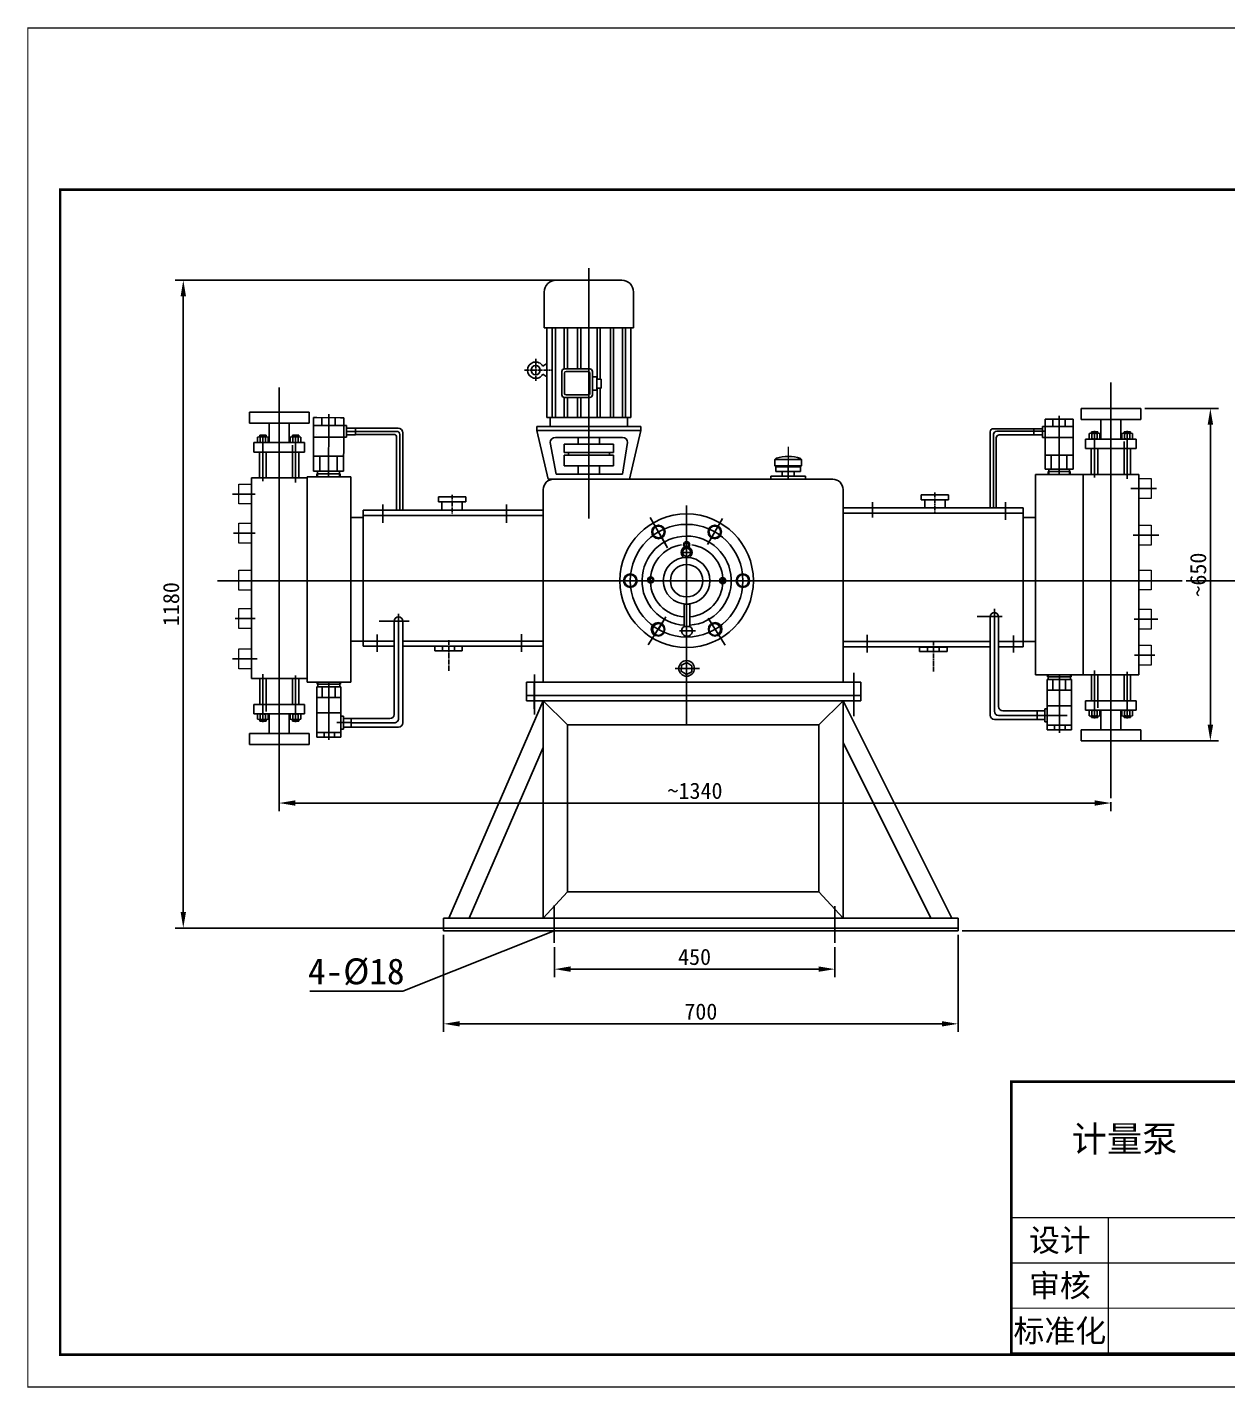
# Model space of a CAD drawing. Header units: millimetres. Extents: x 31 to 328, y 15 to 225.
# Drawn here: x 30.8 to 216.4, y 15.2 to 225.4 of the extents above; entities that cross this region are included whole.
import ezdxf
from ezdxf.enums import TextEntityAlignment as Align

# ---------------------------------------------------------------- set-up
doc = ezdxf.new("R2010")
doc.units = ezdxf.units.MM
doc.header["$PDMODE"] = 35
for name, pattern in [('CENTER', [0.82, 0.7, -0.04, 0.04, -0.04]), ('CENTER2', [28.575, 19.05, -3.175, 3.175, -3.175]), ('PHANTOM2', [31.75, 15.875, -3.175, 3.175, -3.175, 3.175, -3.175])]:
    doc.linetypes.add(name, pattern=pattern)
for name, color, linetype, lineweight in [('02-中心线', 1, 'CENTER2', 15), ('04-标注', 3, 'Continuous', 20), ('07-双点划线', 6, 'PHANTOM2', 15)]:
    doc.layers.add(name, color=color, linetype=linetype, lineweight=lineweight)
doc.layers.add('2', color=4, linetype='Continuous')
doc.layers.add('5', color=1, linetype='CENTER')
doc.styles.add('S', font='SimSun.ttf')
doc.dimstyles.new('ISO-25', dxfattribs={"dimtxt": 2.5, "dimasz": 2.5, "dimexe": 1.25, "dimexo": 0.625, "dimtad": 1, "dimtxsty": 'Standard', "dimcen": 2.5, "dimadec": 0, "dimazin": 0, "dimtfac": 1, "dimtmove": 0, "dimatfit": 3, "dimfxl": 0, "dimarcsym": 0})

# ---------------------------------------------------------------- blocks, each defined once
blk = doc.blocks.new('*D9')
at = {"color": 0, "lineweight": -2}
for p, q in [((112.31, 83.25), (112.31, 78.58)), ((155.66, 83.25), (155.66, 78.58)), ((114.81, 79.83), (153.16, 79.83))]:
    blk.add_line(p, q, dxfattribs=at)
at = {"color": 0}
for points in [[(114.81, 80.25), (114.81, 79.42), (112.31, 79.83)], [(153.16, 80.25), (153.16, 79.42), (155.66, 79.83)]]:
    blk.add_solid(points, dxfattribs=at)
at = {"layer": 'Defpoints', "color": 0}
for p in [(112.31, 83.88), (155.66, 83.88), (155.66, 79.83)]:
    blk.add_point(p, dxfattribs=at)
at = {"color": 0, "insert": (133.98, 81.71), "char_height": 2.5, "attachment_point": 5}
blk.add_mtext('\\A1;450', dxfattribs=at)
blk = doc.blocks.new('*D10')
at = {"color": 0, "lineweight": -2}
for p, q in [((95.19, 85.14), (95.19, 70.13)), ((174.7, 85.14), (174.7, 70.13)), ((97.69, 71.38), (172.2, 71.38))]:
    blk.add_line(p, q, dxfattribs=at)
at = {"color": 0}
for points in [[(97.69, 71.8), (97.69, 70.97), (95.19, 71.38)], [(172.2, 71.8), (172.2, 70.97), (174.7, 71.38)]]:
    blk.add_solid(points, dxfattribs=at)
at = {"layer": 'Defpoints', "color": 0}
for p in [(95.19, 85.77), (174.7, 85.77), (174.7, 71.38)]:
    blk.add_point(p, dxfattribs=at)
at = {"color": 0, "insert": (134.95, 73.26), "char_height": 2.5, "attachment_point": 5}
blk.add_mtext('\\A1;700', dxfattribs=at)
blk = doc.blocks.new('*D11')
at = {"color": 0, "lineweight": -2}
for p, q in [((117.02, 186.27), (53.71, 186.27)), ((54.96, 183.77), (54.96, 88.67)), ((111.68, 86.17), (53.71, 86.17))]:
    blk.add_line(p, q, dxfattribs=at)
at = {"color": 0}
for points in [[(54.55, 183.77), (55.38, 183.77), (54.96, 186.27)], [(54.55, 88.67), (55.38, 88.67), (54.96, 86.17)]]:
    blk.add_solid(points, dxfattribs=at)
at = {"layer": 'Defpoints', "color": 0}
for p in [(117.65, 186.27), (54.96, 86.17), (112.31, 86.17)]:
    blk.add_point(p, dxfattribs=at)
at = {"color": 0, "insert": (53.09, 136.22), "char_height": 2.5, "attachment_point": 5, "rotation": 90}
blk.add_mtext('\\A1;1180', dxfattribs=at)
blk = doc.blocks.new('*D12')
at = {"color": 0, "lineweight": -2}
for p, q in [((69.77, 105.61), (69.77, 104.24)), ((195.83, 105.49), (72.27, 105.49)), ((198.33, 105.61), (198.33, 104.24))]:
    blk.add_line(p, q, dxfattribs=at)
at = {"color": 0}
for points in [[(72.27, 105.91), (72.27, 105.08), (69.77, 105.49)], [(195.83, 105.91), (195.83, 105.08), (198.33, 105.49)]]:
    blk.add_solid(points, dxfattribs=at)
at = {"layer": 'Defpoints', "color": 0}
for p in [(69.77, 106.24), (69.77, 105.49), (198.33, 106.24)]:
    blk.add_point(p, dxfattribs=at)
at = {"color": 0, "insert": (134.05, 107.37), "char_height": 2.5, "attachment_point": 5}
blk.add_mtext('\\A1;~1340', dxfattribs=at)
blk = doc.blocks.new('*D13')
at = {"color": 0, "lineweight": -2}
for p, q in [((209.98, 139.84), (223.41, 139.84)), ((222.16, 137.34), (222.16, 88.27)), ((175.33, 85.77), (223.41, 85.77))]:
    blk.add_line(p, q, dxfattribs=at)
at = {"color": 0}
for points in [[(221.75, 137.34), (222.58, 137.34), (222.16, 139.84)], [(221.75, 88.27), (222.58, 88.27), (222.16, 85.77)]]:
    blk.add_solid(points, dxfattribs=at)
at = {"layer": 'Defpoints', "color": 0}
for p in [(209.35, 139.84), (174.7, 85.77), (222.16, 85.77)]:
    blk.add_point(p, dxfattribs=at)
at = {"color": 0, "insert": (220.29, 112.81), "char_height": 2.5, "attachment_point": 5, "rotation": 90}
blk.add_mtext('\\A1;620', dxfattribs=at)
blk = doc.blocks.new('*D14')
at = {"color": 0, "lineweight": -2}
for p, q in [((203.56, 166.45), (214.95, 166.45)), ((213.7, 163.95), (213.7, 117.6)), ((202.92, 115.1), (214.95, 115.1))]:
    blk.add_line(p, q, dxfattribs=at)
at = {"color": 0}
for points in [[(213.28, 163.95), (214.12, 163.95), (213.7, 166.45)], [(213.28, 117.6), (214.12, 117.6), (213.7, 115.1)]]:
    blk.add_solid(points, dxfattribs=at)
at = {"layer": 'Defpoints', "color": 0}
for p in [(202.93, 166.45), (202.3, 115.1), (213.7, 115.1)]:
    blk.add_point(p, dxfattribs=at)
at = {"color": 0, "insert": (211.82, 140.78), "char_height": 2.5, "attachment_point": 5, "rotation": 90}
blk.add_mtext('\\A1;~650', dxfattribs=at)

msp = doc.modelspace()

# ---------------------------------------------------------------- linework, layer by layer
at = {"color": 0}
for p, q in [((117.65, 188.109), (117.65, 149.467)), ((198.328, 170.459), (198.328, 106.239)), ((69.767, 169.712), (69.767, 105.492)), ((194.361, 166.447), (193.726, 166.447)), ((193.726, 166.447), (193.726, 164.742)), ((194.361, 166.447), (198.328, 166.447)), ((195.715, 166.447), (196.382, 166.447)), ((196.838, 166.447), (196.382, 166.447)), ((202.93, 166.447), (198.328, 166.447)), ((199.819, 166.447), (200.274, 166.447)), ((202.93, 164.742), (202.93, 166.447)), ((65.825, 165.887), (65.19, 165.887)), ((65.19, 164.181), (65.19, 165.887)), ((65.19, 164.181), (68.26, 164.181)), ((65.825, 165.887), (69.792, 165.887)), ((67.179, 165.887), (67.846, 165.887)), ((68.302, 165.887), (67.846, 165.887)), ((68.26, 163.502), (68.26, 164.181)), ((68.26, 164.181), (72.859, 164.181)), ((74.394, 165.887), (69.792, 165.887)), ((71.283, 165.887), (71.738, 165.887)), ((71.324, 164.181), (74.394, 164.181)), ((71.324, 163.502), (71.324, 164.181)), ((74.394, 164.181), (74.394, 165.887)), ((76.377, 165.037), (76.377, 163.827)), ((78.421, 165.032), (78.421, 163.822)), ((189.347, 164.801), (189.347, 163.672)), ((191.255, 164.796), (191.255, 163.667)), ((193.726, 164.742), (202.93, 164.742)), ((196.796, 164.062), (196.796, 164.742)), ((196.796, 161.729), (196.796, 164.062)), ((199.86, 164.062), (199.86, 164.742)), ((199.86, 161.729), (199.86, 164.062)), ((66.437, 161.224), (66.437, 162.002)), ((66.643, 162.057), (67.878, 162.057)), ((66.767, 162.057), (66.767, 162.304)), ((66.767, 162.304), (67.754, 162.304)), ((66.839, 162.057), (66.839, 162.304)), ((66.849, 161.224), (66.849, 162.002)), ((67.261, 160.807), (67.261, 162.419)), ((67.672, 161.224), (67.672, 162.002)), ((67.682, 162.057), (67.682, 162.304)), ((67.754, 162.057), (67.754, 162.304)), ((68.084, 162.002), (68.084, 161.224)), ((68.26, 161.169), (68.26, 163.502)), ((71.324, 161.169), (71.324, 163.502)), ((71.501, 162.002), (71.501, 161.224)), ((72.942, 162.057), (71.706, 162.057)), ((71.831, 162.057), (71.831, 162.304)), ((72.817, 162.304), (71.831, 162.304)), ((71.903, 162.057), (71.903, 162.304)), ((71.912, 161.224), (71.912, 162.002)), ((72.324, 160.807), (72.324, 162.419)), ((72.736, 161.224), (72.736, 162.002)), ((72.746, 162.057), (72.746, 162.304)), ((72.817, 162.057), (72.817, 162.304)), ((73.148, 161.224), (73.148, 162.002)), ((75.101, 162.016), (79.758, 162.004)), ((75.105, 163.831), (79.762, 163.818)), ((79.761, 163.403), (79.758, 162.19)), ((80.192, 163.812), (80.187, 162.003)), ((80.189, 162.908), (87.962, 162.908)), ((81.602, 163.397), (88.154, 163.397)), ((81.602, 162.453), (87.458, 162.453)), ((87.93, 161.981), (87.93, 150.723)), ((88.434, 150.723), (88.434, 162.436)), ((88.874, 162.677), (88.874, 150.723)), ((109.62, 163.672), (109.62, 163.03)), ((111.358, 155.524), (109.62, 163.03)), ((125.68, 163.03), (123.94, 155.524)), ((125.68, 163.03), (125.68, 163.672)), ((179.658, 162.845), (179.658, 151.097)), ((186.441, 163.317), (180.13, 163.317)), ((180.207, 151.097), (180.207, 162.464)), ((180.602, 161.901), (180.602, 151.097)), ((188.158, 162.936), (180.679, 162.936)), ((186.441, 162.373), (181.074, 162.373)), ((187.755, 161.988), (187.759, 163.676)), ((188.155, 161.982), (192.502, 161.97)), ((188.156, 162.37), (188.159, 163.502)), ((188.16, 163.675), (192.506, 163.664)), ((192.506, 163.664), (192.506, 162.144)), ((194.973, 161.784), (194.973, 162.562)), ((195.179, 162.617), (196.414, 162.617)), ((195.303, 162.617), (195.303, 162.864)), ((195.303, 162.864), (196.29, 162.864)), ((195.375, 162.617), (195.375, 162.864)), ((195.385, 161.784), (195.385, 162.562)), ((195.797, 161.367), (195.797, 162.979)), ((196.208, 161.784), (196.208, 162.562)), ((196.218, 162.617), (196.218, 162.864)), ((196.29, 162.617), (196.29, 162.864)), ((196.62, 162.562), (196.62, 161.784)), ((200.036, 162.562), (200.036, 161.784)), ((201.478, 162.617), (200.242, 162.617)), ((200.367, 162.617), (200.367, 162.864)), ((201.353, 162.864), (200.367, 162.864)), ((200.439, 162.617), (200.439, 162.864)), ((200.448, 161.784), (200.448, 162.562)), ((200.86, 161.367), (200.86, 162.979)), ((201.272, 161.784), (201.272, 162.562)), ((201.281, 162.617), (201.281, 162.864)), ((201.353, 162.617), (201.353, 162.864)), ((201.684, 161.784), (201.684, 162.562)), ((65.889, 159.725), (65.889, 161.169)), ((65.889, 161.169), (69.792, 161.169)), ((67.261, 159.725), (67.261, 161.169)), ((73.695, 161.169), (69.792, 161.169)), ((71.828, 160.807), (71.828, 155.71)), ((72.324, 160.807), (72.324, 155.007)), ((73.695, 159.725), (73.695, 161.169)), ((111.67, 161.183), (112.598, 156.285)), ((123.629, 161.183), (122.826, 156.285)), ((194.425, 160.285), (194.425, 161.729)), ((194.425, 161.729), (198.328, 161.729)), ((196.337, 160.285), (194.425, 160.285)), ((195.301, 160.285), (195.301, 156.271)), ((195.797, 160.285), (195.797, 161.729)), ((195.797, 160.285), (195.797, 155.792)), ((196.293, 160.285), (196.293, 156.271)), ((196.337, 160.285), (198.328, 160.285)), ((202.231, 161.729), (198.328, 161.729)), ((200.32, 160.285), (198.328, 160.285)), ((200.32, 160.285), (202.231, 160.285)), ((200.364, 161.367), (200.364, 156.271)), ((200.857, 160.285), (200.857, 156.271)), ((200.86, 161.367), (200.86, 155.567)), ((201.353, 160.285), (201.353, 156.271)), ((202.231, 160.285), (202.231, 161.729)), ((67.801, 159.725), (65.889, 159.725)), ((66.765, 159.725), (66.765, 155.71)), ((67.261, 159.725), (67.261, 155.232)), ((67.757, 159.725), (67.757, 155.71)), ((67.801, 159.725), (69.792, 159.725)), ((71.784, 159.725), (69.792, 159.725)), ((71.784, 159.725), (73.695, 159.725)), ((72.321, 159.725), (72.321, 155.71)), ((72.817, 159.725), (72.817, 155.71)), ((75.093, 159.071), (79.75, 159.059)), ((76.082, 156.774), (76.088, 159.069)), ((78.725, 156.767), (78.725, 159.062)), ((146.372, 158.571), (146.601, 158.759)), ((146.372, 158.571), (146.372, 157.573)), ((146.372, 158.571), (150.519, 158.571)), ((148.446, 157.726), (148.446, 155.524)), ((150.519, 158.571), (150.336, 158.745)), ((150.519, 158.571), (150.519, 157.573)), ((188.148, 159.233), (192.495, 159.222)), ((189.071, 157.089), (189.077, 159.231)), ((191.538, 157.082), (191.538, 159.224)), ((65.495, 124.721), (65.495, 155.71)), ((65.495, 155.71), (74.089, 155.71)), ((74.089, 155.71), (65.495, 155.71)), ((74.089, 124.161), (74.089, 155.897)), ((74.089, 155.897), (80.838, 155.897)), ((74.089, 155.71), (74.089, 151.977)), ((74.089, 151.977), (74.089, 155.71)), ((79.228, 155.893), (75.599, 155.902)), ((75.6, 156.37), (79.229, 156.361)), ((75.7, 155.902), (79.228, 155.893)), ((75.702, 156.775), (79.129, 156.766)), ((80.838, 155.897), (80.838, 124.161)), ((116.016, 156.285), (112.598, 156.285)), ((145.756, 155.524), (145.756, 155.985)), ((145.756, 155.985), (151.136, 155.985)), ((146.526, 157.419), (146.372, 157.573)), ((146.372, 157.573), (150.519, 157.573)), ((146.526, 157.419), (146.526, 156.728)), ((146.526, 157.419), (150.366, 157.419)), ((146.526, 156.728), (150.366, 156.728)), ((147.524, 155.985), (147.524, 156.728)), ((147.524, 155.985), (147.524, 156.728)), ((148.446, 157.058), (148.446, 156.192)), ((149.367, 155.985), (149.367, 156.728)), ((150.366, 157.419), (150.519, 157.573)), ((150.366, 157.419), (150.366, 156.728)), ((151.136, 155.524), (151.136, 155.985)), ((186.691, 156.271), (186.691, 125.281)), ((194.031, 156.271), (186.691, 156.271)), ((192.007, 156.266), (188.62, 156.275)), ((188.622, 156.712), (192.008, 156.703)), ((188.715, 156.275), (192.007, 156.266)), ((188.716, 157.089), (191.915, 157.081)), ((194.031, 125.281), (194.031, 156.271)), ((194.031, 156.271), (202.625, 156.271)), ((202.625, 156.271), (194.031, 156.271)), ((202.625, 156.271), (202.625, 152.537)), ((202.625, 152.537), (202.625, 156.271)), ((202.625, 125.281), (202.625, 155.897)), ((74.089, 124.721), (74.089, 155.337)), ((110.598, 153.924), (110.598, 124.161)), ((117.65, 155.524), (111.358, 155.524)), ((120.433, 155.524), (112.198, 155.524)), ((120.796, 155.524), (154.051, 155.524)), ((145.756, 155.524), (145.756, 155.524)), ((145.756, 155.524), (145.756, 155.524)), ((154.051, 155.524), (155.331, 155.524)), ((156.931, 153.924), (156.931, 124.161)), ((156.931, 153.924), (156.931, 124.161)), ((204.562, 154.077), (201.43, 154.077)), ((204.562, 154.077), (205.358, 154.077)), ((63.545, 153.233), (62.576, 153.233)), ((63.545, 153.233), (66.091, 153.233)), ((85.796, 151.599), (85.796, 148.796)), ((104.894, 151.599), (104.894, 148.796)), ((132.753, 149.55), (132.753, 151.442)), ((161.47, 151.972), (161.47, 149.622)), ((182.038, 151.972), (182.038, 149.222)), ((80.838, 149.629), (82.758, 149.629)), ((110.598, 150.723), (82.758, 150.723)), ((82.758, 149.923), (82.758, 150.723)), ((110.598, 149.923), (82.758, 149.923)), ((82.758, 144.323), (82.758, 149.923)), ((129.815, 144.931), (127.112, 149.612)), ((132.753, 149.55), (132.753, 117.573)), ((137.104, 147.379), (138.302, 149.454)), ((156.931, 151.097), (184.771, 151.097)), ((156.931, 150.297), (184.771, 150.297)), ((184.771, 150.297), (184.771, 151.097)), ((184.771, 150.297), (184.771, 130.508)), ((184.771, 149.629), (186.691, 149.629)), ((186.691, 150.297), (186.691, 130.508)), ((63.545, 147.201), (62.746, 147.201)), ((63.545, 147.201), (66.091, 147.201)), ((80.838, 149.176), (80.838, 130.508)), ((82.758, 149.176), (82.758, 130.508)), ((128.401, 147.379), (129.537, 145.412)), ((137.104, 147.379), (135.969, 145.412)), ((202.625, 146.864), (201.765, 146.864)), ((202.625, 146.864), (205.741, 146.864)), ((132.753, 144.219), (131.899, 144.219)), ((131.899, 144.219), (133.606, 144.219)), ((100.245, 139.842), (60.264, 139.842)), ((80.838, 139.842), (209.351, 139.842)), ((140.551, 139.842), (142.695, 139.842)), ((82.758, 134.808), (82.758, 129.708)), ((88.215, 133.594), (88.215, 134.74)), ((88.215, 134.74), (88.217, 118.53)), ((180.314, 134.25), (180.314, 135.482)), ((180.314, 135.482), (180.314, 119.691)), ((63.545, 133.998), (63, 133.998)), ((63.545, 133.998), (66.048, 133.998)), ((63.545, 133.998), (63.545, 133.998)), ((87.562, 133.594), (85.212, 133.594)), ((85.212, 133.594), (89.851, 133.594)), ((87.562, 133.594), (87.562, 132.503)), ((87.562, 119.185), (87.562, 133.594)), ((88.874, 117.873), (88.874, 133.594)), ((129.326, 133.907), (126.827, 129.952)), ((129.537, 134.272), (128.401, 132.305)), ((132.373, 132.787), (133.253, 132.787)), ((136.107, 134.033), (138.691, 129.894)), ((181.536, 134.293), (177.665, 134.293)), ((179.658, 134.293), (181.536, 134.293)), ((179.658, 134.251), (179.658, 132.46)), ((179.658, 119.078), (179.658, 132.46)), ((180.97, 134.293), (180.97, 132.46)), ((180.97, 120.39), (180.97, 132.46)), ((184.771, 134.058), (184.771, 129.629)), ((202.625, 133.9), (201.909, 133.9)), ((202.625, 133.9), (205.598, 133.9)), ((82.758, 130.508), (80.838, 130.508)), ((82.758, 130.508), (87.562, 130.508)), ((84.908, 128.85), (84.908, 131.508)), ((88.874, 130.508), (110.598, 130.508)), ((107.252, 128.871), (107.252, 131.605)), ((134.107, 132.083), (131.648, 132.083)), ((132.813, 132.083), (134.107, 132.083)), ((156.931, 130.429), (179.658, 130.429)), ((160.642, 128.756), (160.642, 131.46)), ((180.97, 130.429), (186.691, 130.429)), ((183.257, 128.756), (183.257, 131.393)), ((82.758, 129.708), (87.562, 129.708)), ((88.874, 129.708), (110.598, 129.708)), ((93.831, 129.708), (98.086, 129.708)), ((156.931, 129.629), (179.658, 129.629)), ((168.75, 129.591), (173.005, 129.591)), ((180.97, 129.629), (184.771, 129.629)), ((202.625, 128.343), (201.957, 128.343)), ((202.625, 128.343), (205.118, 128.343)), ((63.545, 127.775), (62.576, 127.775)), ((63.545, 127.775), (66.387, 127.775)), ((132.753, 126.283), (131.003, 126.283)), ((131.003, 126.283), (134.732, 126.283)), ((65.495, 124.721), (74.089, 124.721)), ((66.767, 120.706), (66.767, 124.721)), ((67.261, 119.624), (67.261, 125.424)), ((67.263, 120.706), (67.263, 124.721)), ((67.757, 119.624), (67.757, 124.721)), ((71.828, 120.706), (71.828, 124.721)), ((72.324, 120.706), (72.324, 125.2)), ((72.82, 120.706), (72.82, 124.721)), ((80.838, 124.161), (74.089, 124.161)), ((79.826, 124.161), (75.102, 124.161)), ((75.649, 124.161), (79.278, 124.161)), ((109.213, 124.161), (108.016, 124.161)), ((108.016, 124.161), (108.016, 122.107)), ((109.213, 120.054), (109.213, 124.161)), ((109.213, 124.161), (113.478, 124.161)), ((109.213, 124.161), (159.655, 124.161)), ((109.226, 125.351), (109.226, 119.166)), ((154.051, 124.161), (159.655, 124.161)), ((158.581, 125.617), (158.581, 118.902)), ((159.655, 124.161), (159.655, 122.107)), ((186.691, 125.281), (194.031, 125.281)), ((188.496, 124.566), (192.226, 124.566)), ((188.547, 125.281), (192.175, 125.281)), ((188.647, 124.969), (192.175, 124.969)), ((189.33, 124.566), (189.33, 122.938)), ((191.332, 124.566), (191.332, 122.938)), ((194.031, 125.281), (202.625, 125.281)), ((195.303, 121.266), (195.303, 125.281)), ((195.797, 120.184), (195.797, 125.984)), ((195.799, 121.266), (195.799, 125.281)), ((196.293, 120.184), (196.293, 125.281)), ((200.364, 121.266), (200.364, 125.281)), ((200.86, 121.266), (200.86, 125.76)), ((201.356, 121.266), (201.356, 125.281)), ((75.599, 123.446), (79.328, 123.446)), ((75.75, 123.849), (79.278, 123.849)), ((76.433, 123.446), (76.433, 121.818)), ((78.434, 123.446), (78.434, 121.818)), ((108.016, 122.107), (108.016, 121.307)), ((108.016, 122.107), (109.213, 122.107)), ((109.226, 122.107), (108.016, 122.107)), ((113.478, 122.107), (109.213, 122.107)), ((109.213, 122.107), (159.655, 122.107)), ((111.345, 122.107), (159.655, 122.107)), ((159.655, 122.107), (159.655, 121.307)), ((188.496, 122.938), (192.226, 122.938)), ((65.889, 120.706), (65.889, 119.262)), ((67.801, 120.706), (65.889, 120.706)), ((67.801, 120.706), (69.792, 120.706)), ((71.784, 120.706), (69.792, 120.706)), ((71.784, 120.706), (73.695, 120.706)), ((72.324, 120.706), (72.324, 119.262)), ((73.695, 120.706), (73.695, 119.262)), ((75.599, 121.818), (79.328, 121.818)), ((110.598, 121.307), (96.027, 87.69)), ((108.016, 121.307), (109.213, 121.307)), ((113.478, 121.307), (109.213, 121.307)), ((110.598, 121.307), (110.598, 95.544)), ((114.334, 117.573), (110.598, 121.307)), ((111.345, 121.307), (159.655, 121.307)), ((153.195, 117.573), (156.931, 121.307)), ((159.655, 121.307), (154.051, 121.307)), ((156.931, 121.307), (156.931, 95.544)), ((156.931, 121.307), (173.741, 87.69)), ((188.496, 120.534), (192.226, 120.534)), ((188.496, 120.046), (188.496, 118.025)), ((192.226, 120.534), (192.226, 117.51)), ((194.425, 121.266), (194.425, 119.822)), ((196.337, 121.266), (194.425, 121.266)), ((194.425, 119.822), (198.328, 119.822)), ((195.797, 120.184), (195.797, 118.572)), ((196.337, 121.266), (198.328, 121.266)), ((196.796, 119.822), (196.796, 117.489)), ((200.32, 121.266), (198.328, 121.266)), ((202.231, 119.822), (198.328, 119.822)), ((199.86, 119.822), (199.86, 117.489)), ((200.32, 121.266), (202.231, 121.266)), ((200.86, 121.266), (200.86, 119.822)), ((200.86, 120.184), (200.86, 118.572)), ((202.231, 121.266), (202.231, 119.822)), ((65.889, 119.262), (69.792, 119.262)), ((66.437, 119.207), (66.437, 118.429)), ((66.643, 118.374), (67.878, 118.374)), ((66.767, 118.374), (66.767, 118.127)), ((66.767, 118.127), (67.754, 118.127)), ((66.839, 118.374), (66.839, 118.127)), ((66.849, 119.207), (66.849, 118.429)), ((67.261, 119.624), (67.261, 118.012)), ((67.672, 119.207), (67.672, 118.429)), ((67.682, 118.374), (67.682, 118.127)), ((67.754, 118.374), (67.754, 118.127)), ((68.084, 118.429), (68.084, 119.207)), ((68.26, 119.262), (68.26, 116.929)), ((73.695, 119.262), (69.792, 119.262)), ((71.324, 119.262), (71.324, 116.929)), ((71.501, 118.429), (71.501, 119.207)), ((72.942, 118.374), (71.706, 118.374)), ((71.831, 118.374), (71.831, 118.127)), ((72.817, 118.127), (71.831, 118.127)), ((71.903, 118.374), (71.903, 118.127)), ((71.912, 119.207), (71.912, 118.429)), ((72.324, 119.624), (72.324, 118.012)), ((72.736, 119.207), (72.736, 118.429)), ((72.746, 118.374), (72.746, 118.127)), ((72.817, 118.374), (72.817, 118.127)), ((73.148, 119.207), (73.148, 118.429)), ((75.599, 119.414), (79.328, 119.414)), ((79.328, 119.414), (79.328, 116.39)), ((79.709, 118.529), (79.709, 117.218)), ((80.919, 118.529), (86.906, 118.529)), ((80.919, 117.874), (87.561, 117.874)), ((186.906, 118.422), (180.314, 118.422)), ((186.195, 119.035), (180.97, 119.035)), ((186.906, 119.734), (181.626, 119.734)), ((191.589, 119.035), (186.195, 119.035)), ((188.115, 118.422), (188.115, 119.732)), ((194.973, 119.767), (194.973, 118.989)), ((195.179, 118.934), (196.414, 118.934)), ((195.303, 118.934), (195.303, 118.687)), ((195.303, 118.687), (196.29, 118.687)), ((195.375, 118.934), (195.375, 118.687)), ((195.385, 119.767), (195.385, 118.989)), ((196.208, 119.767), (196.208, 118.989)), ((196.218, 118.934), (196.218, 118.687)), ((196.29, 118.934), (196.29, 118.687)), ((196.62, 118.989), (196.62, 119.767)), ((200.036, 118.989), (200.036, 119.767)), ((201.478, 118.934), (200.242, 118.934)), ((200.367, 118.934), (200.367, 118.687)), ((201.353, 118.687), (200.367, 118.687)), ((200.439, 118.934), (200.439, 118.687)), ((200.448, 119.767), (200.448, 118.989)), ((201.272, 119.767), (201.272, 118.989)), ((201.281, 118.934), (201.281, 118.687)), ((201.353, 118.934), (201.353, 118.687)), ((201.684, 119.767), (201.684, 118.989)), ((74.394, 116.25), (65.19, 116.25)), ((65.19, 116.25), (65.19, 114.544)), ((68.26, 116.929), (68.26, 116.25)), ((71.324, 116.929), (71.324, 116.25)), ((74.394, 116.25), (74.394, 114.544)), ((80.919, 117.217), (88.218, 117.217)), ((114.334, 117.573), (114.334, 95.544)), ((117.433, 117.573), (114.334, 117.573)), ((114.334, 117.573), (153.195, 117.573)), ((117.433, 117.573), (150.314, 117.573)), ((153.195, 117.573), (153.195, 95.544)), ((202.93, 116.81), (193.726, 116.81)), ((193.726, 116.81), (193.726, 115.104)), ((196.796, 117.489), (196.796, 116.81)), ((199.86, 117.489), (199.86, 116.81)), ((202.93, 116.81), (202.93, 115.104)), ((65.19, 114.544), (69.792, 114.544)), ((68.302, 114.544), (67.846, 114.544)), ((73.76, 114.544), (69.792, 114.544)), ((71.283, 114.544), (71.738, 114.544)), ((72.406, 114.544), (71.738, 114.544)), ((74.394, 114.544), (72.406, 114.544)), ((110.598, 114.065), (99.166, 87.69)), ((156.931, 114.868), (170.521, 87.69)), ((193.726, 115.104), (198.328, 115.104)), ((196.838, 115.104), (196.382, 115.104)), ((202.295, 115.104), (198.328, 115.104)), ((199.819, 115.104), (200.274, 115.104)), ((200.941, 115.104), (200.274, 115.104)), ((202.295, 115.104), (202.93, 115.104)), ((110.598, 98.037), (110.598, 87.69)), ((114.334, 98.037), (114.334, 91.797)), ((153.195, 95.544), (153.195, 91.797)), ((156.931, 95.544), (156.931, 87.69)), ((114.334, 91.797), (110.598, 87.69)), ((117.433, 91.797), (114.334, 91.797)), ((114.334, 91.797), (153.195, 91.797)), ((150.314, 91.797), (117.433, 91.797)), ((153.195, 91.797), (156.931, 87.69)), ((112.307, 89.642), (112.307, 83.878)), ((155.656, 89.562), (155.656, 83.878)), ((110.598, 87.69), (95.194, 87.69)), ((95.194, 85.77), (95.194, 87.69)), ((107.718, 87.69), (113.478, 87.69)), ((113.478, 87.69), (159.282, 87.69)), ((154.051, 87.69), (159.282, 87.69)), ((159.282, 87.69), (174.701, 87.69)), ((174.701, 85.77), (174.701, 87.69)), ((112.307, 85.77), (88.897, 76.409)), ((107.718, 86.17), (95.194, 86.17)), ((107.718, 85.77), (95.194, 85.77)), ((159.282, 86.17), (107.718, 86.17)), ((159.282, 85.77), (107.718, 85.77)), ((159.282, 86.17), (174.701, 86.17)), ((159.282, 85.77), (174.701, 85.77)), ((88.897, 76.409), (74.498, 76.409))]:
    msp.add_line(p, q, dxfattribs=at)
for p, q in [((75.101, 162.016), (75.108, 165.04)), ((75.108, 165.04), (79.765, 165.028)), ((75.623, 165.039), (75.108, 165.04)), ((77.413, 155.897), (77.437, 165.034)), ((77.437, 165.034), (77.438, 165.583)), ((79.251, 165.029), (79.765, 165.028)), ((79.762, 163.818), (79.765, 165.028)), ((188.155, 161.982), (188.163, 164.804)), ((188.163, 164.804), (192.509, 164.793)), ((188.643, 164.803), (188.163, 164.804)), ((190.314, 156.271), (190.336, 164.798)), ((190.336, 164.798), (190.337, 165.311)), ((192.029, 164.794), (192.509, 164.793)), ((192.506, 163.664), (192.509, 164.793)), ((75.087, 156.775), (75.101, 162.016)), ((75.615, 162.015), (75.101, 162.016)), ((75.619, 163.829), (75.105, 163.831)), ((75.616, 162.5), (75.616, 162.5)), ((79.244, 162.005), (79.758, 162.004)), ((79.744, 156.762), (79.758, 162.19)), ((79.758, 162.004), (80.187, 162.003)), ((79.762, 163.818), (79.761, 163.403)), ((80.192, 163.812), (79.762, 163.818)), ((80.187, 162.003), (80.188, 162.392)), ((80.188, 162.392), (80.289, 162.392)), ((80.191, 163.4), (80.192, 163.812)), ((80.191, 163.4), (80.291, 163.4)), ((80.289, 162.392), (81.599, 162.389)), ((80.289, 162.392), (81.599, 162.389)), ((80.291, 163.4), (81.602, 163.397)), ((80.291, 163.4), (81.602, 163.397)), ((81.599, 162.389), (81.602, 163.397)), ((186.441, 163.317), (186.439, 162.376)), ((187.662, 162.373), (186.439, 162.376)), ((187.662, 162.373), (186.439, 162.376)), ((187.664, 163.313), (186.441, 163.317)), ((187.756, 162.372), (187.662, 162.373)), ((187.758, 163.313), (187.664, 163.313)), ((187.756, 162.372), (187.755, 161.988)), ((187.755, 161.988), (188.155, 161.982)), ((187.759, 163.676), (187.758, 163.313)), ((188.16, 163.675), (187.759, 163.676)), ((188.143, 157.089), (188.155, 161.982)), ((188.155, 161.982), (188.156, 162.37)), ((188.635, 161.98), (188.155, 161.982)), ((188.64, 163.674), (188.16, 163.675)), ((188.636, 162.434), (188.636, 162.434)), ((192.022, 161.972), (192.502, 161.97)), ((192.489, 157.078), (192.502, 162.144)), ((79.242, 161.614), (79.242, 161.614)), ((192.021, 161.606), (192.021, 161.606)), ((75.093, 156.775), (75.702, 156.775)), ((75.599, 155.902), (75.6, 156.37)), ((75.701, 156.37), (75.6, 156.37)), ((75.701, 156.37), (75.7, 155.902)), ((75.702, 156.775), (75.701, 156.37)), ((79.128, 156.361), (79.127, 155.893)), ((79.128, 156.361), (79.129, 156.764)), ((79.128, 156.361), (79.229, 156.361)), ((79.129, 156.764), (79.23, 156.764)), ((79.228, 155.893), (79.229, 156.361)), ((79.23, 156.764), (79.744, 156.762)), ((188.148, 157.089), (188.716, 157.089)), ((188.62, 156.275), (188.622, 156.712)), ((188.716, 156.712), (188.622, 156.712)), ((188.716, 156.712), (188.715, 156.275)), ((188.716, 157.089), (188.716, 156.712)), ((191.914, 156.703), (191.913, 156.267)), ((191.914, 156.703), (191.915, 157.08)), ((191.914, 156.703), (192.008, 156.703)), ((191.915, 157.08), (192.009, 157.079)), ((192.007, 156.266), (192.008, 156.703)), ((192.009, 157.079), (192.489, 157.078)), ((75.649, 124.161), (75.649, 123.849)), ((75.75, 124.161), (75.75, 123.647)), ((77.464, 124.161), (77.464, 115.24)), ((79.177, 124.161), (79.177, 123.748)), ((79.278, 124.161), (79.278, 123.849)), ((188.647, 124.566), (188.496, 124.566)), ((188.496, 124.566), (188.496, 116.804)), ((188.547, 125.281), (188.547, 124.969)), ((188.647, 124.969), (188.547, 124.969)), ((188.647, 125.281), (188.647, 124.767)), ((188.647, 124.969), (188.647, 124.566)), ((190.361, 125.281), (190.361, 116.361)), ((192.075, 125.281), (192.075, 124.868)), ((192.075, 124.767), (192.075, 124.969)), ((192.075, 124.969), (192.075, 124.566)), ((192.175, 124.969), (192.075, 124.969)), ((192.226, 124.566), (192.075, 124.566)), ((192.175, 125.281), (192.175, 124.969)), ((192.226, 124.566), (192.226, 119.598)), ((75.75, 123.446), (75.599, 123.446)), ((75.599, 123.446), (75.599, 115.684)), ((75.75, 123.849), (75.649, 123.849)), ((75.75, 123.849), (75.75, 123.446)), ((79.177, 123.647), (79.177, 123.849)), ((79.177, 123.849), (79.177, 123.446)), ((79.278, 123.849), (79.177, 123.849)), ((79.328, 123.446), (79.177, 123.446)), ((79.328, 123.446), (79.328, 118.478)), ((188.115, 119.732), (188.115, 120.046)), ((188.115, 120.046), (188.496, 120.046)), ((189, 120.534), (188.496, 120.534)), ((192.226, 120.534), (191.722, 120.534)), ((76.103, 119.414), (75.599, 119.414)), ((80.919, 117.915), (78.692, 117.915)), ((79.328, 119.414), (78.824, 119.414)), ((79.328, 118.926), (79.709, 118.926)), ((79.709, 118.926), (79.709, 118.529)), ((79.709, 118.529), (80.919, 118.529)), ((80.919, 118.529), (80.919, 117.218)), ((186.906, 118.422), (186.906, 119.732)), ((188.115, 119.732), (186.906, 119.732)), ((188.115, 118.422), (186.906, 118.422)), ((188.115, 118.025), (188.115, 118.422)), ((188.496, 118.025), (188.115, 118.025)), ((192.226, 118.389), (192.226, 116.804)), ((79.328, 116.39), (75.599, 116.39)), ((79.328, 115.684), (75.599, 115.684)), ((76.71, 116.39), (76.71, 115.684)), ((78.355, 116.39), (78.355, 115.684)), ((79.328, 117.269), (79.328, 115.684)), ((79.709, 116.904), (79.328, 116.904)), ((79.709, 117.218), (79.709, 116.904)), ((79.709, 117.218), (80.919, 117.218)), ((192.226, 117.51), (188.496, 117.51)), ((192.226, 116.804), (188.496, 116.804)), ((189.608, 117.51), (189.608, 116.804)), ((191.252, 117.51), (191.252, 116.804))]:
    msp.add_line(p, q)
at = {"color": 7, "lineweight": 0}
for p, q in [((192.226, 120.534), (191.722, 120.534)), ((192.226, 119.699), (192.226, 120.534)), ((79.328, 119.414), (78.824, 119.414)), ((79.328, 118.579), (79.328, 119.414)), ((192.226, 117.51), (192.226, 118.288)), ((78.522, 116.39), (79.328, 116.39)), ((79.328, 116.39), (79.328, 117.168)), ((191.419, 117.51), (192.226, 117.51))]:
    msp.add_line(p, q, dxfattribs=at)
for points, const_width in [([(30.938, 15.253), (327.938, 15.253), (327.938, 225.253), (30.938, 225.253)], 0.2), ([(35.938, 20.253), (322.938, 20.253), (322.938, 200.253), (35.938, 200.253)], 0.4), ([(182.938, 20.453), (322.938, 20.453), (322.938, 62.453), (182.938, 62.453)], 0.4)]:
    msp.add_lwpolyline(points, close=True, dxfattribs=dict(const_width=const_width))
at = {"color": 0}
msp.add_lwpolyline([(132.373, 132.787), (132.373, 136.24), (133.253, 136.24), (133.253, 132.787)], dxfattribs=at)
at = {"const_width": 0.2}
for points in [[(322.938, 41.453), (182.938, 41.453)], [(197.938, 41.453), (197.938, 20.453)], [(252.938, 34.453), (182.938, 34.453)], [(252.938, 27.453), (182.938, 27.453)]]:
    msp.add_lwpolyline(points, dxfattribs=at)
at = {"color": 0}
for centre, radius in [((132.753, 139.842), 10.313), ((132.753, 139.842), 8.703), ((128.401, 147.379), 1.04), ((137.104, 147.379), 1.04), ((132.744, 145.396), 0.473), ((132.753, 139.842), 3.602), ((132.753, 144.219), 0.64), ((124.049, 139.842), 1.04), ((132.753, 139.842), 2.511), ((141.456, 139.841), 1.04), ((127.208, 139.95), 0.473), ((138.33, 139.826), 0.473), ((128.337, 132.342), 1.04), ((137.164, 132.34), 1.04), ((132.753, 126.283), 1.206)]:
    msp.add_circle(centre, radius, dxfattribs=at)
for centre, radius, start, end in [((66.643, 161.645), 0.412, 60, 120), ((67.261, 160.493), 1.564, 74.73852, 105.26148), ((67.878, 161.645), 0.412, 60, 120), ((71.706, 161.645), 0.412, 60, 120), ((72.324, 160.493), 1.564, 74.73852, 105.26148), ((72.942, 161.645), 0.412, 60, 120), ((87.458, 161.981), 0.472, 0, 90), ((87.962, 162.436), 0.472, 0, 90), ((88.154, 162.677), 0.72, 0, 90), ((180.13, 162.845), 0.472, 90, 180), ((180.679, 162.464), 0.472, 90, 180), ((181.074, 161.901), 0.472, 90, 180), ((195.179, 162.205), 0.412, 60, 120), ((195.797, 161.053), 1.564, 74.73852, 105.26148), ((196.414, 162.205), 0.412, 60, 120), ((200.242, 162.205), 0.412, 60, 120), ((200.86, 161.053), 1.564, 74.73852, 105.26148), ((201.478, 162.205), 0.412, 60, 120), ((66.643, 161.581), 0.412, 240, 300), ((67.261, 162.733), 1.564, 254.73852, 285.26148), ((67.878, 161.581), 0.412, 240, 300), ((71.706, 161.581), 0.412, 240, 300), ((72.324, 162.733), 1.564, 254.73852, 285.26148), ((72.942, 161.581), 0.412, 240, 300), ((195.179, 162.141), 0.412, 240, 300), ((195.797, 163.293), 1.564, 254.73852, 285.26148), ((196.414, 162.141), 0.412, 240, 300), ((200.242, 162.141), 0.412, 240, 300), ((200.86, 163.293), 1.564, 254.73852, 285.26148), ((201.478, 162.141), 0.412, 240, 300), ((148.446, 152.657), 6.374, 72.75256, 106.82772), ((112.198, 153.924), 1.6, 90, 180), ((155.331, 153.924), 1.6, 0, 90), ((132.753, 139.842), 6.893, 274.16678, 266.84684), ((132.753, 139.842), 5.6, 98.12101, 266.11769), ((132.753, 144.219), 0.853, 303.60588, 236.39412), ((132.753, 139.842), 5.6, 275.13134, 81.87899), ((180.314, 134.25), 0.656, 3.7834, 176.2166), ((88.215, 133.594), 0.656, 0, 180), ((132.813, 132.083), 0.83, 122.02417, 57.97583), ((181.626, 120.39), 0.656, 180, 270), ((195.179, 119.41), 0.412, 60, 120), ((195.797, 118.258), 1.564, 74.73852, 105.26148), ((196.414, 119.41), 0.412, 60, 120), ((200.242, 119.41), 0.412, 60, 120), ((200.86, 118.258), 1.564, 74.73852, 105.26148), ((201.478, 119.41), 0.412, 60, 120), ((66.643, 118.85), 0.412, 60, 120), ((66.643, 118.786), 0.412, 240, 300), ((67.261, 117.698), 1.564, 74.73852, 105.26148), ((67.261, 119.938), 1.564, 254.73852, 285.26148), ((67.878, 118.85), 0.412, 60, 120), ((67.878, 118.786), 0.412, 240, 300), ((71.706, 118.85), 0.412, 60, 120), ((71.706, 118.786), 0.412, 240, 300), ((72.324, 117.698), 1.564, 74.73852, 105.26148), ((72.324, 119.938), 1.564, 254.73852, 285.26148), ((72.942, 118.85), 0.412, 60, 120), ((72.942, 118.786), 0.412, 240, 300), ((86.906, 119.185), 0.656, 270, 0), ((87.561, 118.53), 0.656, 270, 0.00496), ((88.218, 117.873), 0.656, 270, 0), ((180.314, 119.078), 0.656, 180, 270), ((180.97, 119.691), 0.656, 180, 270), ((195.179, 119.346), 0.412, 240, 300), ((195.797, 120.498), 1.564, 254.73852, 285.26148), ((196.414, 119.346), 0.412, 240, 300), ((200.242, 119.346), 0.412, 240, 300), ((200.86, 120.498), 1.564, 254.73852, 285.26148), ((201.478, 119.346), 0.412, 240, 300)]:
    msp.add_arc(centre, radius, start, end, dxfattribs=at)
at = {"layer": '02-中心线', "color": 0}
msp.add_line((148.446, 160.526), (148.446, 156.728), dxfattribs=at)
at = {"layer": '04-标注', "color": 0}
for q in [(182.938, 62.453), (182.938, 54.828)]:
    msp.add_line((182.938, 62.453), q, dxfattribs=at)
at = {"layer": '07-双点划线', "color": 0}
for points in [[(202.625, 155.616), (204.562, 155.616), (204.562, 152.537), (202.625, 152.537)], [(63.545, 154.773), (65.482, 154.773), (65.482, 151.693), (63.545, 151.693)], [(63.545, 148.741), (65.482, 148.741), (65.482, 145.661), (63.545, 145.661)], [(202.625, 148.404), (204.562, 148.404), (204.562, 145.325), (202.625, 145.325)], [(63.545, 141.465), (65.482, 141.465), (65.482, 138.385), (63.545, 138.385)], [(202.625, 141.49), (204.562, 141.49), (204.562, 138.41), (202.625, 138.41)], [(63.545, 135.538), (65.482, 135.538), (65.482, 132.458), (63.545, 132.458)], [(202.625, 135.439), (204.562, 135.439), (204.562, 132.36), (202.625, 132.36)], [(63.545, 129.314), (65.482, 129.314), (65.482, 126.235), (63.545, 126.235)], [(202.625, 129.883), (204.562, 129.883), (204.562, 126.804), (202.625, 126.804)]]:
    msp.add_lwpolyline(points, close=True, dxfattribs=at)
at = {"layer": '2', "color": 0}
for p, q in [((112.582, 186.274), (117.65, 186.274)), ((122.717, 186.274), (117.65, 186.274)), ((110.745, 178.909), (110.745, 184.437)), ((124.554, 178.909), (124.554, 184.437)), ((110.745, 178.909), (117.65, 178.909)), ((111.147, 165.034), (111.147, 178.909)), ((111.969, 178.909), (111.969, 165.034)), ((112.477, 165.034), (112.477, 178.909)), ((113.823, 178.909), (113.823, 172.565)), ((114.331, 172.568), (114.331, 178.909)), ((115.886, 178.909), (115.886, 172.568)), ((116.394, 172.568), (116.394, 178.909)), ((124.554, 178.909), (117.65, 178.909)), ((118.906, 170.955), (118.906, 178.909)), ((119.414, 178.909), (119.414, 170.955)), ((120.968, 165.034), (120.968, 178.909)), ((121.476, 178.909), (121.476, 165.034)), ((122.822, 165.034), (122.822, 178.909)), ((123.33, 178.909), (123.33, 165.034)), ((124.153, 165.034), (124.153, 178.909)), ((110.53, 172.971), (111.147, 173.373)), ((117.79, 172.568), (113.873, 172.568)), ((110.53, 171.761), (111.147, 171.359)), ((113.471, 172.166), (113.471, 168.542)), ((113.873, 171.926), (113.873, 168.783)), ((117.549, 172.166), (114.114, 172.166)), ((117.79, 168.783), (117.79, 171.926)), ((118.191, 168.542), (118.191, 172.166)), ((118.191, 171.318), (118.894, 171.318)), ((118.894, 171.318), (118.894, 169.293)), ((118.894, 170.955), (119.545, 170.955)), ((119.545, 170.955), (119.545, 169.566)), ((114.114, 168.542), (117.549, 168.542)), ((118.894, 169.293), (118.191, 169.293)), ((119.545, 169.566), (118.894, 169.566)), ((118.906, 165.034), (118.906, 169.566)), ((119.414, 169.566), (119.414, 165.034)), ((113.823, 168.143), (113.823, 165.034)), ((113.873, 168.14), (117.79, 168.14)), ((114.331, 165.034), (114.331, 168.14)), ((115.886, 168.104), (115.886, 165.034)), ((116.394, 165.034), (116.394, 168.104)), ((111.147, 165.034), (124.153, 165.034)), ((111.673, 163.672), (111.673, 165.034)), ((123.626, 163.672), (123.626, 165.034)), ((109.62, 163.672), (125.68, 163.672)), ((109.62, 163.03), (125.68, 163.03)), ((112.474, 161.987), (122.826, 161.987)), ((116.016, 160.932), (116.016, 161.987)), ((119.284, 160.932), (119.284, 161.987)), ((113.848, 160.932), (121.451, 160.932)), ((113.848, 159.658), (113.848, 160.932)), ((121.451, 160.932), (121.451, 159.658)), ((121.451, 159.658), (113.848, 159.658)), ((121.451, 159.249), (113.848, 159.249)), ((113.848, 159.249), (113.848, 157.567)), ((114.479, 159.249), (114.479, 159.658)), ((120.82, 159.249), (120.82, 159.658)), ((121.451, 157.567), (121.451, 159.249)), ((113.848, 157.567), (121.451, 157.567)), ((115.653, 156.285), (122.826, 156.285)), ((116.016, 156.285), (116.016, 157.567)), ((119.284, 156.285), (119.284, 157.567)), ((123.94, 155.524), (117.251, 155.524)), ((98.617, 152.785), (94.387, 152.785)), ((94.387, 152.785), (94.387, 152.011)), ((98.617, 152.011), (94.387, 152.011)), ((94.921, 152.011), (94.921, 150.712)), ((98.083, 152.011), (98.084, 150.713)), ((98.617, 152.785), (98.617, 152.011)), ((173.245, 153.127), (169.014, 153.126)), ((169.014, 153.126), (169.015, 152.352)), ((173.245, 152.353), (169.015, 152.352)), ((169.548, 152.352), (169.549, 151.054)), ((172.711, 152.353), (172.711, 151.054)), ((173.245, 153.127), (173.245, 152.353)), ((127.496, 147.902), (128.401, 148.424)), ((127.496, 147.902), (127.496, 146.857)), ((127.496, 146.857), (127.496, 147.902)), ((129.306, 147.902), (128.401, 148.424)), ((129.306, 147.902), (129.306, 146.857)), ((129.306, 146.857), (129.306, 147.902)), ((136.199, 147.902), (137.104, 148.424)), ((136.199, 147.902), (136.199, 146.857)), ((136.199, 146.857), (136.199, 147.902)), ((138.009, 147.902), (137.104, 148.424)), ((138.009, 147.902), (138.009, 146.857)), ((138.009, 146.857), (138.009, 147.902)), ((127.496, 146.857), (128.401, 146.335)), ((127.496, 146.857), (128.401, 146.335)), ((129.306, 146.857), (128.401, 146.335)), ((129.306, 146.857), (128.401, 146.335)), ((132.428, 145.579), (132.744, 145.762)), ((132.428, 145.579), (132.428, 145.214)), ((132.428, 145.214), (132.428, 145.579)), ((132.428, 145.214), (132.744, 145.031)), ((132.428, 145.214), (132.744, 145.031)), ((133.061, 145.579), (132.744, 145.762)), ((133.061, 145.213), (132.744, 145.031)), ((133.061, 145.213), (132.744, 145.031)), ((133.061, 145.579), (133.061, 145.213)), ((133.061, 145.213), (133.061, 145.579)), ((136.199, 146.857), (137.104, 146.335)), ((136.199, 146.857), (137.104, 146.335)), ((138.009, 146.857), (137.104, 146.335)), ((138.009, 146.857), (137.104, 146.335)), ((123.145, 140.365), (124.049, 140.887)), ((124.954, 140.364), (124.049, 140.887)), ((140.551, 140.363), (141.456, 140.885)), ((142.361, 140.363), (141.456, 140.885)), ((123.145, 140.365), (123.144, 139.32)), ((123.144, 139.32), (123.145, 140.365)), ((123.144, 139.32), (124.049, 138.797)), ((123.144, 139.32), (124.049, 138.797)), ((124.954, 139.32), (124.049, 138.797)), ((124.954, 139.32), (124.049, 138.797)), ((124.954, 140.364), (124.954, 139.32)), ((124.954, 139.32), (124.954, 140.364)), ((126.891, 140.133), (127.208, 140.316)), ((126.891, 140.133), (126.891, 139.768)), ((126.891, 139.768), (126.891, 140.133)), ((126.891, 139.768), (127.207, 139.585)), ((126.891, 139.768), (127.207, 139.585)), ((127.524, 139.767), (127.207, 139.585)), ((127.524, 139.767), (127.207, 139.585)), ((127.524, 140.133), (127.208, 140.316)), ((127.524, 140.133), (127.524, 139.767)), ((127.524, 139.767), (127.524, 140.133)), ((138.013, 140.009), (138.33, 140.192)), ((138.013, 140.009), (138.013, 139.644)), ((138.013, 139.644), (138.013, 140.009)), ((138.013, 139.644), (138.33, 139.461)), ((138.013, 139.644), (138.33, 139.461)), ((138.646, 140.009), (138.33, 140.192)), ((138.646, 139.644), (138.33, 139.461)), ((138.646, 139.644), (138.33, 139.461)), ((138.646, 140.009), (138.646, 139.644)), ((138.646, 139.644), (138.646, 140.009)), ((140.551, 140.363), (140.551, 139.318)), ((140.551, 139.318), (140.551, 140.363)), ((140.551, 139.318), (141.456, 138.796)), ((140.551, 139.318), (141.456, 138.796)), ((142.36, 139.318), (141.456, 138.796)), ((142.36, 139.318), (141.456, 138.796)), ((142.361, 140.363), (142.36, 139.318)), ((142.36, 139.318), (142.361, 140.363)), ((127.496, 132.828), (128.401, 133.35)), ((127.496, 132.828), (127.496, 131.783)), ((127.496, 131.783), (127.496, 132.828)), ((129.306, 132.827), (128.401, 133.35)), ((129.306, 132.827), (129.306, 131.782)), ((129.306, 131.782), (129.306, 132.827)), ((136.199, 132.828), (137.104, 133.35)), ((136.199, 132.828), (136.199, 131.783)), ((136.199, 131.783), (136.199, 132.828)), ((138.009, 132.827), (137.104, 133.35)), ((138.009, 132.827), (138.009, 131.782)), ((138.009, 131.782), (138.009, 132.827)), ((127.496, 131.783), (128.401, 131.26)), ((127.496, 131.783), (128.401, 131.26)), ((129.306, 131.782), (128.401, 131.26)), ((129.306, 131.782), (128.401, 131.26)), ((136.199, 131.783), (137.104, 131.26)), ((136.199, 131.783), (137.104, 131.26)), ((138.009, 131.782), (137.104, 131.26)), ((138.009, 131.782), (137.104, 131.26)), ((93.831, 129.708), (93.831, 129.033)), ((93.831, 129.033), (98.086, 129.033)), ((95.049, 129.708), (95.049, 129.033)), ((96.859, 129.708), (96.859, 129.033)), ((98.086, 129.033), (98.086, 129.708)), ((168.75, 129.591), (168.75, 128.916)), ((168.75, 128.916), (173.005, 128.916)), ((169.968, 129.591), (169.968, 128.916)), ((171.778, 129.591), (171.778, 128.916)), ((173.005, 128.916), (173.005, 129.591)), ((131.966, 126.784), (131.925, 125.852)), ((131.925, 125.852), (131.966, 126.784)), ((131.966, 126.784), (132.793, 127.214)), ((133.58, 126.713), (132.793, 127.214)), ((133.58, 126.713), (133.539, 125.782)), ((133.539, 125.782), (133.58, 126.713)), ((131.925, 125.852), (132.712, 125.351)), ((131.925, 125.852), (132.712, 125.351)), ((133.539, 125.782), (132.712, 125.351)), ((133.539, 125.782), (132.712, 125.351))]:
    msp.add_line(p, q, dxfattribs=at)
for centre, radius in [((109.423, 172.366), 0.711), ((128.401, 147.379), 0.905), ((137.104, 147.379), 0.905), ((124.049, 139.842), 0.905), ((141.456, 139.841), 0.905), ((128.401, 132.305), 0.905), ((137.104, 132.305), 0.905)]:
    msp.add_circle(centre, radius, dxfattribs=at)
for centre, radius, start, end in [((112.582, 184.437), 1.837, 90, 180), ((122.717, 184.437), 1.837, 0, 90), ((109.423, 172.366), 1.261, 28.65939, 331.34061), ((113.873, 172.166), 0.402, 90, 180), ((117.79, 172.166), 0.402, 0, 90), ((114.114, 171.926), 0.241, 90, 180), ((117.549, 171.926), 0.241, 360, 90), ((113.873, 168.542), 0.402, 180, 270), ((114.114, 168.783), 0.241, 180, 270), ((117.549, 168.783), 0.241, 270, 360), ((117.79, 168.542), 0.402, 270, 0), ((112.474, 161.183), 0.804, 90, 180), ((122.826, 161.183), 0.804, 0, 90)]:
    msp.add_arc(centre, radius, start, end, dxfattribs=at)
at = {"layer": '5', "color": 0}
for p, q in [((107.711, 172.366), (112.061, 172.366)), ((109.423, 170.735), (109.423, 174.139)), ((171.13, 153.47), (171.13, 150.45)), ((96.502, 153.129), (96.502, 150.109)), ((95.981, 130.633), (95.981, 125.904)), ((170.9, 130.516), (170.9, 125.787))]:
    msp.add_line(p, q, dxfattribs=at)

# ---------------------------------------------------------------- texts
at = {"color": 0, "style": 'S'}
msp.add_text('4-%%C18', height=4, dxfattribs=at).set_placement((81.698, 79.496), align=Align.MIDDLE_CENTER)
at = {"style": 'S'}
for s, p in [('设计', (190.438, 37.953)), ('审核', (190.438, 30.953)), ('标准化', (190.438, 23.953))]:
    msp.add_text(s, height=3.5, dxfattribs=at).set_placement(p, align=Align.MIDDLE_CENTER)
at = {"layer": '04-标注', "color": 0, "style": 'S'}
msp.add_text('计量泵', height=4, dxfattribs=at).set_placement((200.438, 53.617), align=Align.MIDDLE_CENTER)

# ---------------------------------------------------------------- dimensions: what is measured, and where the dimension line sits
at = {"color": 0}
for base, p1, p2, text, picture, middle in [((54.964, 86.17), (117.65, 186.274), (112.307, 86.17), '1180', '*D11', (53.089, 136.222)), ((213.699, 115.104), (202.93, 166.447), (202.295, 115.104), '~650', '*D14', (211.824, 140.776)), ((222.164, 85.77), (209.351, 139.842), (174.701, 85.77), '620', '*D13', (220.289, 112.806))]:
    dim = msp.add_linear_dim(base=base, p1=p1, p2=p2, angle=90, text=text, dimstyle='ISO-25', override={"dimtp": -0.009, "dimtm": 0.034, "dimtfac": 0.5, "dimtolj": 1}, dxfattribs=at)
    dim.commit()
    dim.dimension.update_dxf_attribs({"geometry": picture, "text_midpoint": middle})
for base, p1, p2, text, picture, middle in [((69.767, 105.492), (198.328, 106.239), (69.767, 106.239), '~1340', '*D12', (134.048, 107.367)), ((174.701, 71.384), (95.194, 85.77), (174.701, 85.77), '700', '*D10', (134.948, 73.259)), ((155.656, 79.834), (112.307, 83.878), (155.656, 83.878), '450', '*D9', (133.981, 81.709))]:
    dim = msp.add_linear_dim(base=base, p1=p1, p2=p2, text=text, dimstyle='ISO-25', override={"dimtp": -0.009, "dimtm": 0.034, "dimtfac": 0.5, "dimtolj": 1}, dxfattribs=at)
    dim.commit()
    dim.dimension.update_dxf_attribs({"geometry": picture, "text_midpoint": middle})

doc.saveas('drawing.dxf')
